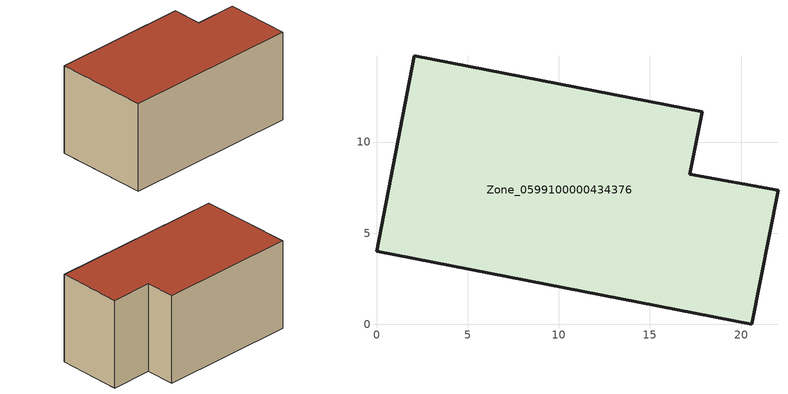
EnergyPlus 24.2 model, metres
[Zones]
Zone_0599100000434376
 floor ground (C_G): 17.19,8.23 22.02,7.36 20.58,0 0,4.02 2.07,14.74 17.88,11.66 z0
 wall outside (C_F): 0,4.02 20.58,0 22.02,7.36 17.19,8.23 17.88,11.66 2.07,14.74 0,4.02 z0:10.51
 roof outside (C_R): 17.88,11.66 2.07,14.74 0,4.02 20.58,0 22.02,7.36 17.19,8.23 z10.51
[BUILDING]
Pand.0599100000434376: North Axis=0; Terrain=City; Loads Convergence Tolerance Value=0.04; Temperature Convergence Tolerance Value=0.4; Solar Distribution=FullExterior; Maximum Number of Warmup Days=25; Minimum Number of Warmup Days=1
[Site:Location]
Rotterdam.The.Hague.AP_ZH_NLD Design_Conditions: Latitude=51.96; Longitude=4.45; Time Zone=1; Elevation=-4.5
[SITE:GROUNDTEMPERATURE:BUILDINGSURFACE]
18, 18, 18, 18, 18, 18, 18, 18, 18, 18, 18, 18
[MATERIAL] Thermal Absorptance=0.9; Solar Absorptance=0.7; Visible Absorptance=0.7
Name | Roughness | Thickness | Conductivity | Density | Specific Heat
G.D.2006-2014 | MediumSmooth | 0.15 | 0.06 | 540 | 1210
F.D.2006-2014 | Rough | 0.3 | 0.12 | 1920 | 840
R.D.2006-2014 | MediumRough | 0.2 | 0.08 | 1500 | 1000
[CONSTRUCTION]
C_G: G.D.2006-2014
C_F: F.D.2006-2014
C_R: R.D.2006-2014
[ZONE]
Zone_0599100000434376: Type=1; Multiplier=1; Ceiling Height=Autocalculate; Volume=Autocalculate; Floor Area=autocalculate; Part of Total Floor Area=Yes
[ZONEINFILTRATION:DESIGNFLOWRATE]
Infil_Zone_0599100000434376: Zone or ZoneList or Space or SpaceList=Zone_0599100000434376; Schedule=AlwaysOn; Design Flow Rate Calculation Method=Flow/Area; Flow Rate per Floor Area=0.0021; Constant Term Coefficient=1; Temperature Term Coefficient=0; Velocity Term Coefficient=0; Velocity Squared Term Coefficient=0
[HVACTEMPLATE:ZONE:IDEALLOADSAIRSYSTEM]
Zone_0599100000434376: Maximum Heating Supply Air Temperature=50; Minimum Cooling Supply Air Temperature=13; Maximum Heating Supply Air Humidity Ratio=0.0156; Minimum Cooling Supply Air Humidity Ratio=0.0077; Heating Limit=NoLimit; Cooling Limit=NoLimit; Dehumidification Control Type=ConstantSensibleHeatRatio; Cooling Sensible Heat Ratio=0.7; Dehumidification Setpoint=60; Humidification Control Type=None; Humidification Setpoint=30; Outdoor Air Method=None; Outdoor Air Flow Rate per Person=0.00944; Outdoor Air Flow Rate per Zone Floor Area=0; Outdoor Air Flow Rate per Zone=0; Demand Controlled Ventilation Type=None; Outdoor Air Economizer Type=NoEconomizer; Heat Recovery Type=None; Sensible Heat Recovery Effectiveness=0.7; Latent Heat Recovery Effectiveness=0.65
[ZONECONTROL:THERMOSTAT]
ThermostatControl_Zone_0599100000434376: Zone or ZoneList=Zone_0599100000434376; Control Type Schedule=DualSetpointControlType; Control 1=Thermostat_Zone_0599100000434376; Temperature Difference Between Cutout And Setpoint=0
[THERMOSTATSETPOINT:DUALSETPOINT]
Thermostat_Zone_0599100000434376: Heating Setpoint Temperature Schedule=HeatingSetpoint_Zone_0599100000434376; Cooling Setpoint Temperature Schedule=CoolingSetpoint_Zone_0599100000434376
[SCHEDULE:COMPACT]
HeatingSetpoint_Zone_0599100000434376: Through: 12/31, For: AllDays, Until: 24:00, 21
CoolingSetpoint_Zone_0599100000434376: Through: 12/31, For: AllDays, Until: 24:00, 24
DualSetpointControlType: Through: 12/31, For: AllDays, Until: 24:00, 4
AlwaysOn: Through: 12/31, For: AllDays, Until: 24:00, 1
